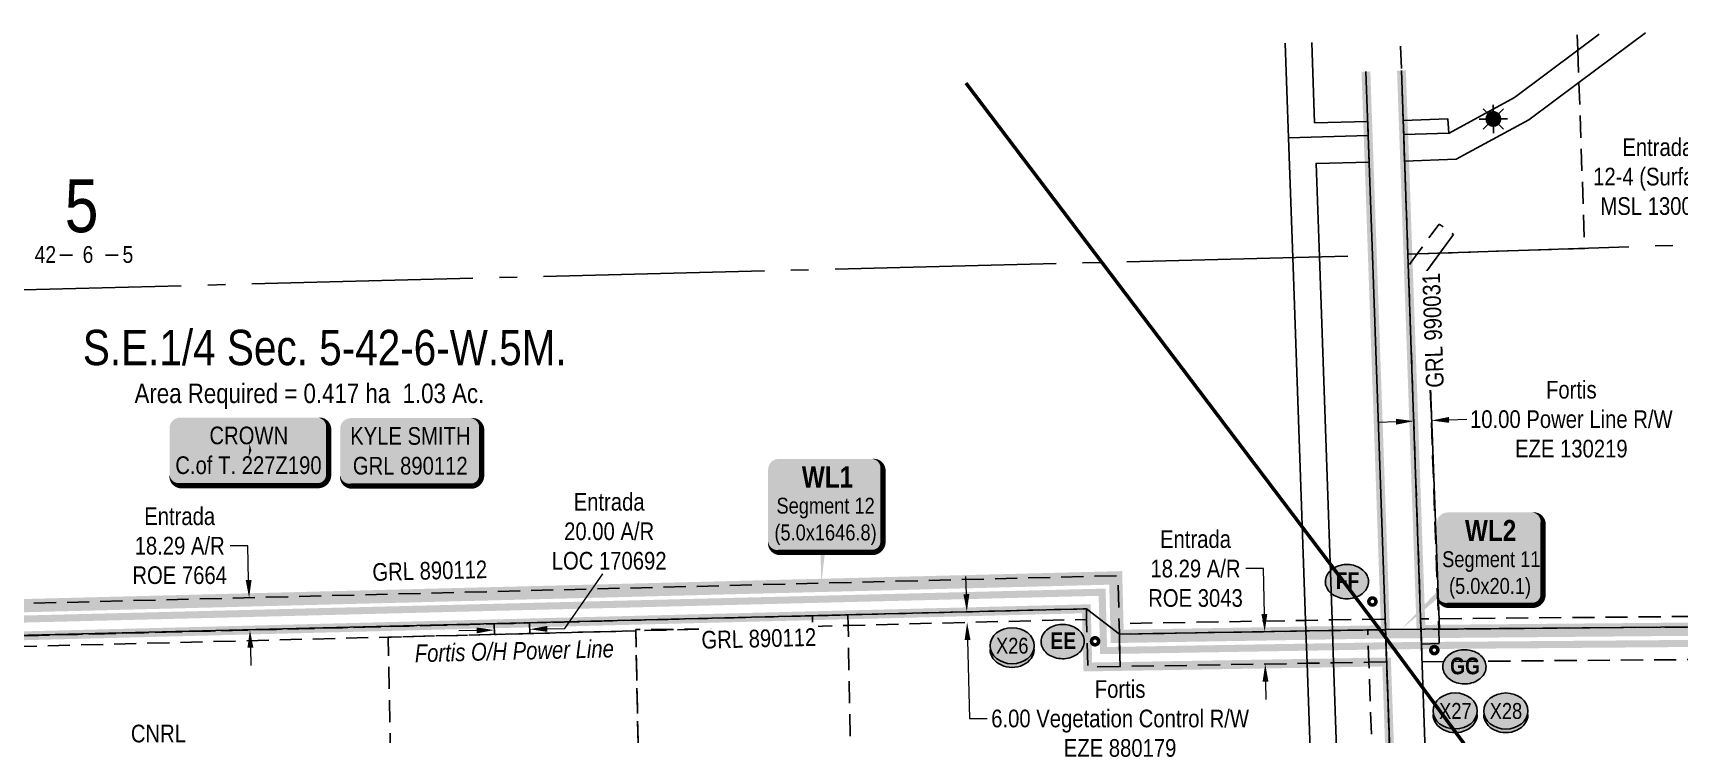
# Model space of a CAD drawing. Extents: x 632269 to 650517, y 5825252 to 5832959.
# Drawn here: x 647098 to 648029, y 5828474 to 5828871 of the extents above; entities that cross this region are included whole.
import ezdxf
from ezdxf.enums import TextEntityAlignment as Align

# ---------------------------------------------------------------- set-up
doc = ezdxf.new("R2010")
doc.units = 0
doc.header["$LTSCALE"] = 5
doc.header["$PDMODE"] = 35
doc.header["$PDSIZE"] = 10
for name, pattern in [('CENTERLINEX3', [5, 2.5, -1, 0.5, -1]), ('DASHDOT2', [12.7, 6.35, -3.175, 0, -3.175]), ('foc-ACCESSROAD', [3.75, 2.5, -1.25]), ('foc-FLOWLINE', [3.75, 2.5, -1.25]), ('foc-QUARTERLINE', [33, 25, -3, 2, -3])]:
    doc.linetypes.add(name, pattern=pattern)
doc.layers.get('Defpoints').update_dxf_attribs({"color": 9})
for name, color, linetype in [('10', 1, 'Continuous'), ('9', 3, 'Continuous'), ('AS-OWNER', 7, 'Continuous'), ('AS-POWER', 104, 'foc-POWER'), ('AS-POWER-T', 104, 'Continuous'), ('AS-ROADS', 254, 'Continuous'), ('AS-WILDLIFE', 131, 'DASHDOT2'), ('C-SYMBOL', 7, 'Continuous'), ('C-WS-S', 8, 'Continuous'), ('CG-NOTES', 7, 'Continuous'), ('F-AR', 190, 'foc-ACCESSROAD'), ('F-EZE', 190, 'foc-FLOWLINE'), ('F-RW', 190, 'Continuous'), ('F-WS', 190, 'foc-ACCESSROAD'), ('L-AREAREQUIRED', 7, 'Continuous'), ('L-SEC', 7, 'Continuous'), ('L-SECLBL', 7, 'Continuous'), ('L-SECQ', 8, 'foc-QUARTERLINE'), ('P-CROSSINGS', 250, 'Continuous'), ('P-PROPOSED-WL1', 10, 'Continuous'), ('P-STATION', 7, 'Continuous')]:
    doc.layers.add(name, color=color, linetype=linetype)
doc.layers.add('AS-TRAPPER BOUNDARY', color=7, linetype='CENTERLINEX3', true_color=0xb85c00, transparency=0.6)
doc.layers.add('AS-TRAPPER-T', color=7, linetype='Continuous', true_color=0xc26100)
doc.layers.add('P-PROPOSED-WL4', color=7, linetype='Continuous', true_color=0x5b5bc8)
for name, color, linetype, lineweight in [('F-AR-T', 190, 'Continuous', 9), ('F-EZE-T', 190, 'Continuous', 9), ('F-RW-T', 190, 'Continuous', 9), ('F-WS-T', 190, 'Continuous', 9)]:
    doc.layers.add(name, color=color, linetype=linetype, lineweight=lineweight)
doc.styles.add('100L', font='ARIALN.TTF', dxfattribs={"height": 11})
doc.styles.add('175L', font='ARIALN.TTF', dxfattribs={"height": 20})
doc.styles.add('80', font='ARIALN.TTF', dxfattribs={"height": 10})
doc.styles.add('80CG', font='ARIALN.TTF', dxfattribs={"height": 10})
doc.styles.add('80L', font='ARIALN.TTF', dxfattribs={"height": 10})
doc.styles.add('BOLD', font='ARIALNB.TTF')
doc.styles.add('Crossing', font='ARIALN.TTF', dxfattribs={"height": 10})
doc.styles.add('foc-LtypeFont', font='ARIALN.TTF', dxfattribs={"height": 7.35})
doc.styles.add('SIMPLEX', font='ARIALN.TTF')
doc.linetypes.add('foc-POWER', pattern='A,6,-1,["P",foc-LtypeFont,S=0.2,R=0,X=-0.625,Y=-0.75],-1.24,4', length=12.24)
doc.dimstyles.new('Compass 5 000', dxfattribs={"dimscale": 5, "dimtxt": 9, "dimasz": 2, "dimexe": 0.2, "dimexo": 0.0625, "dimgap": 0.5, "dimtad": 0, "dimtih": 1, "dimtoh": 1, "dimzin": 0, "dimdsep": 46, "dimtxsty": '80CG', "dimcen": 0.1, "dimse1": 1, "dimse2": 1, "dimclrd": 256, "dimclrt": 256, "dimaunit": 1, "dimadec": 4, "dimazin": 0, "dimtfac": 0.06, "dimtofl": 0, "dimtmove": 0, "dimatfit": 1, "dimfxl": 0.2, "dimtolj": 1, "dimtzin": 0, "dimlwd": -1, "dimarcsym": 0})

# ---------------------------------------------------------------- blocks, each defined once
blk = doc.blocks.new('L-SECLBL')
at = {"layer": '9', "color": 7}
for p, q in [((-5.08, -27.83), (-12.29, -27.83)), ((20.7, -27.83), (13.5, -27.83))]:
    blk.add_line(p, q, dxfattribs=at)
at = {"layer": '10', "color": 2, "style": 'SIMPLEX'}
blk.add_attdef('SEC', text='', height=30, dxfattribs=at).set_placement((0, 0), align=Align.MIDDLE)
at = {"layer": '10', "color": 5, "style": '80L'}
blk.add_attdef('TWP', text='', height=9.5, dxfattribs=at).set_placement((-14.43, -27.37), align=Align.MIDDLE_RIGHT)
blk.add_attdef('RGE', text='', height=9.5, dxfattribs=at).set_placement((3.62, -27.37), align=Align.MIDDLE_CENTER)
blk.add_attdef('MER', text='', height=9.5, dxfattribs=at).set_placement((23.17, -27.37), align=Align.MIDDLE_LEFT)
blk = doc.blocks.new('*D440')
at = {"layer": 'Defpoints', "color": 0, "transparency": 16777216}
for p in [(647879.01, 5828650.39), (647888.97, 5828651.92), (647889.01, 5828650.74)]:
    blk.add_point(p, dxfattribs=at)
at = {"layer": 'F-EZE-T', "transparency": 16777216}
for p, q in [((647868.98, 5828651.22), (647858.98, 5828650.87)), ((647898.96, 5828652.27), (647908.96, 5828652.62))]:
    blk.add_line(p, q, dxfattribs=at)
for points in [[(647868.92, 5828652.88), (647869.04, 5828649.55), (647878.97, 5828651.57)], [(647898.91, 5828653.93), (647899.02, 5828650.6), (647888.97, 5828651.92)]]:
    blk.add_solid(points, dxfattribs=at)
at = {"layer": 'F-EZE-T', "transparency": 16777216, "insert": (647968.1, 5828652.62), "char_height": 10, "attachment_point": 5, "style": '80CG'}
blk.add_mtext('\\A1;Fortis\\P10.00 Power Line R/W\\PEZE 130219', dxfattribs=at)
blk = doc.blocks.new('*D454')
at = {"layer": 'Defpoints', "color": 0, "transparency": 16777216}
for p in [(647624.76, 5828543.62), (647624.91, 5828537.62), (647626.34, 5828537.66)]:
    blk.add_point(p, dxfattribs=at)
at = {"layer": 'F-EZE-T', "transparency": 16777216}
for p, q in [((647625.94, 5828553.65), (647625.68, 5828563.65)), ((647626.6, 5828527.66), (647627.73, 5828483.24)), ((647627.73, 5828483.24), (647637.73, 5828483.24))]:
    blk.add_line(p, q, dxfattribs=at)
for points in [[(647627.6, 5828553.7), (647624.27, 5828553.61), (647626.19, 5828543.66)], [(647628.26, 5828527.7), (647624.93, 5828527.62), (647626.34, 5828537.66)]]:
    blk.add_solid(points, dxfattribs=at)
at = {"layer": 'F-EZE-T', "transparency": 16777216, "insert": (647712.88, 5828483.24), "char_height": 10, "attachment_point": 5, "style": '80CG'}
blk.add_mtext('\\A1;Fortis\\P6.00 Vegetation Control R/W\\PEZE 880179', dxfattribs=at)
blk = doc.blocks.new('*D609')
at = {"layer": 'Defpoints', "color": 0, "transparency": 16777216}
for p in [(647103.85, 5828437.7), (647108.25, 5828431.85), (647096.25, 5828422.84)]:
    blk.add_point(p, dxfattribs=at)
at = {"layer": 'F-RW-T', "transparency": 16777216}
for p, q in [((647111.85, 5828443.71), (647119.84, 5828449.71)), ((647119.84, 5828449.71), (647129.84, 5828449.71)), ((647083.86, 5828422.69), (647075.86, 5828416.68))]:
    blk.add_line(p, q, dxfattribs=at)
for points in [[(647110.85, 5828445.04), (647112.85, 5828442.37), (647103.85, 5828437.7)], [(647082.86, 5828424.02), (647084.86, 5828421.35), (647091.85, 5828428.69)]]:
    blk.add_solid(points, dxfattribs=at)
at = {"layer": 'F-RW-T', "transparency": 16777216, "insert": (647168.93, 5828449.71), "char_height": 10, "attachment_point": 5, "style": '80CG'}
blk.add_mtext('\\A1;CNRL\\P15.00 P/L R/W\\PPlan 074 0938\\PPLA 062793', dxfattribs=at)
blk = doc.blocks.new('*D706')
at = {"layer": 'Defpoints', "color": 0, "transparency": 16777216}
for p in [(647784.32, 5828532.24), (647794.66, 5828532.41), (647784.62, 5828513.94)]:
    blk.add_point(p, dxfattribs=at)
at = {"layer": 'F-RW-T', "transparency": 16777216}
for p, q in [((647794.06, 5828568.08), (647784.06, 5828568.08)), ((647794.49, 5828542.41), (647794.06, 5828568.08)), ((647795.14, 5828504.12), (647795.31, 5828494.12))]:
    blk.add_line(p, q, dxfattribs=at)
for points in [[(647796.16, 5828542.44), (647792.83, 5828542.38), (647794.66, 5828532.41)], [(647796.8, 5828504.15), (647793.47, 5828504.09), (647794.97, 5828514.12)]]:
    blk.add_solid(points, dxfattribs=at)
at = {"layer": 'F-RW-T', "transparency": 16777216, "insert": (647755.53, 5828568.08), "char_height": 10, "attachment_point": 5, "style": '80CG'}
blk.add_mtext('\\A1;Entrada\\P18.29 A/R\\PROE 3043', dxfattribs=at)
blk = doc.blocks.new('*D707')
at = {"layer": 'Defpoints', "color": 0, "transparency": 16777216}
for p in [(647189, 5828550.84), (647220.22, 5828551.63), (647189.46, 5828532.55)]:
    blk.add_point(p, dxfattribs=at)
at = {"layer": 'F-RW-T', "transparency": 16777216}
for p, q in [((647219.47, 5828581.01), (647209.47, 5828581.01)), ((647219.97, 5828561.63), (647219.47, 5828581.01)), ((647220.94, 5828523.35), (647221.19, 5828513.35))]:
    blk.add_line(p, q, dxfattribs=at)
for points in [[(647221.63, 5828561.67), (647218.3, 5828561.59), (647220.22, 5828551.63)], [(647222.61, 5828523.39), (647219.27, 5828523.31), (647220.69, 5828533.35)]]:
    blk.add_solid(points, dxfattribs=at)
at = {"layer": 'F-RW-T', "transparency": 16777216, "insert": (647180.95, 5828581.01), "char_height": 10, "attachment_point": 5, "style": '80CG'}
blk.add_mtext('\\A1;Entrada\\P18.29 A/R\\PROE 7664', dxfattribs=at)
blk = doc.blocks.new('GAS')
h = blk.add_hatch(color=255)
h.dxf.hatch_style = 1
edge = h.paths.add_edge_path()
edge.add_arc((0, 0), 0.9, 0, 360)
for p, q in [((-0.81, 0), (-1.62, 0)), ((-0.57, 0.57), (-1.14, 1.14)), ((0, 0.81), (0, 1.62)), ((0.57, 0.57), (1.14, 1.14)), ((1.62, 0), (0.81, 0)), ((-0.57, -0.57), (-1.14, -1.14)), ((0, -0.81), (0, -1.62)), ((1.14, -1.14), (0.57, -0.57))]:
    blk.add_line(p, q)
blk.add_circle((0, 0), 0.8)
blk = doc.blocks.new('*U738')
h = blk.add_hatch(color=254)
edge = h.paths.add_edge_path()
edge.add_line((-26.5, -34.46), (26.5, -34.46))
edge.add_arc((26.5, -28.46), 6, 270, 360)
edge.add_line((32.5, -28.46), (32.5, 12.5))
edge.add_arc((26.5, 12.5), 6, 0, 90)
edge.add_line((26.5, 18.5), (-26.5, 18.5))
edge.add_arc((-26.5, 12.5), 6, 90, 180)
edge.add_line((-32.5, 12.5), (-32.5, -28.46))
edge.add_arc((-26.5, -28.46), 6, 180, 270)
at = {"color": 1, "true_color": 0xff1414, "flags": 128}
blk.add_lwpolyline([(-26.5, -34.46, 3, 3, 0), (26.5, -34.46, 3, 3, 0.414214), (32.5, -28.46, 3, 3, 0), (32.5, 12.5, 3, 0, 0.414214), (26.5, 18.5, 0, 0, 0), (-26.5, 18.5, 0, 0, 0.414214), (-32.5, 12.5, 0, 0, 0), (-32.5, -28.46, 0, 3, 0.414214)], format="xyseb", close=True, dxfattribs=at)
blk.add_lwpolyline([(-2.41, -51.88, 0, 7.5, 0), (0, 0, 0, 0, 0)], format="xyseb", dxfattribs=at)
at = {"color": 1, "true_color": 0xff1414}
for tag, p, height, style in [('TEMP_AREA_W1_001', (-9.21, 2.24), 12, 'BOLD'), ('ENTER_TEXT_001', (-30.66, -12.93), 9, '80')]:
    blk.add_attdef(tag, p, '', height=height, dxfattribs=dict(at, style=style))
blk = doc.blocks.new('*U739')
h = blk.add_hatch(color=254)
edge = h.paths.add_edge_path()
edge.add_line((-24, -34.12), (24, -34.12))
edge.add_arc((24, -28.12), 6, 270, 360)
edge.add_line((30, -28.12), (30, 12.5))
edge.add_arc((24, 12.5), 6, 0, 90)
edge.add_line((24, 18.5), (-24, 18.5))
edge.add_arc((-24, 12.5), 6, 90, 180)
edge.add_line((-30, 12.5), (-30, -28.12))
edge.add_arc((-24, -28.12), 6, 180, 270)
at = {"layer": 'P-PROPOSED-WL4', "flags": 128}
blk.add_lwpolyline([(-24, -34.12, 3, 3, 0), (24, -34.12, 3, 3, 0.414214), (30, -28.12, 3, 3, 0), (30, 12.5, 3, 0, 0.414214), (24, 18.5, 0, 0, 0), (-24, 18.5, 0, 0, 0.414214), (-30, 12.5, 0, 0, 0), (-30, -28.12, 0, 3, 0.414214)], format="xyseb", close=True, dxfattribs=at)
blk.add_lwpolyline([(-50.35, -47.8, 0, 7.5, 0), (0, 0, 0, 0, 0)], format="xyseb", dxfattribs=at)
at = {"layer": 'P-PROPOSED-WL4'}
for tag, p, height, style in [('TEMP_AREA_W1_001', (-9.21, 2.24), 12, 'BOLD'), ('ENTER_TEXT_001', (-30.66, -12.93), 9, '80')]:
    blk.add_attdef(tag, p, '', height=height, dxfattribs=dict(at, style=style))
blk = doc.blocks.new('AA')
at = {"const_width": 4}
blk.add_lwpolyline([(-1, 0, 1), (1, 0, 1)], format="xyb", close=True, dxfattribs=at)
blk.add_circle((0, 0), 2)
blk = doc.blocks.new('Route_Letters')
h = blk.add_hatch(color=255)
h.dxf.hatch_style = 1
edge = h.paths.add_edge_path()
edge.add_ellipse((-0.12, 0.46), major_axis=(-11.97, 0), ratio=0.789318, start_angle=0, end_angle=360)
at = {"color": 5}
blk.add_open_spline([(-12.34, 0.46), (-12.34, -0.25), (-12.24, -0.97), (-11.72, -2.79), (-11.14, -3.88), (-9.56, -5.81), (-8.54, -6.66), (-6.22, -8.02), (-4.9, -8.54), (-2.12, -9.17), (-0.66, -9.3), (2.22, -9.13), (3.64, -8.84), (6.27, -7.89), (7.48, -7.22), (9.54, -5.6), (10.38, -4.64), (11.6, -2.54), (11.97, -1.4), (12.18, 0.91), (12.02, 2.08), (11.2, 4.3), (10.54, 5.35), (8.8, 7.2), (7.72, 7.99), (5.29, 9.24), (3.93, 9.68), (1.11, 10.18), (-0.35, 10.23), (-3.22, 9.91), (-4.61, 9.55), (-7.16, 8.47), (-8.32, 7.75), (-10.24, 6.02), (-11, 5.02), (-12.05, 2.86), (-12.32, 1.7), (-12.34, 0.52), (-12.34, 0.49), (-12.34, 0.46)], degree=3, knots=[0, 0, 0, 0, 0.219529, 0.219529, 0.575727, 0.575727, 0.931924, 0.931924, 1.288121, 1.288121, 1.644318, 1.644318, 2.000515, 2.000515, 2.356712, 2.356712, 2.712909, 2.712909, 3.069107, 3.069107, 3.425304, 3.425304, 3.781501, 3.781501, 4.137698, 4.137698, 4.493895, 4.493895, 4.850092, 4.850092, 5.20629, 5.20629, 5.562487, 5.562487, 5.918684, 5.918684, 6.274881, 6.274881, 6.283185, 6.283185, 6.283185, 6.283185], dxfattribs=at)
at = {"color": 14, "style": 'BOLD'}
blk.add_attdef('A', text='', height=9.5, dxfattribs=at).set_placement((0.22, 0.98), align=Align.MIDDLE)
blk = doc.blocks.new('*U773')
h = blk.add_hatch(color=59)
edge = h.paths.add_edge_path()
edge.add_line((-39, -20), (39, -20))
edge.add_arc((39, -14), 6, 270, 360)
edge.add_line((45, -14), (45, 12.5))
edge.add_arc((39, 12.5), 6, 0, 90)
edge.add_line((39, 18.5), (-39, 18.5))
edge.add_arc((-39, 12.5), 6, 90, 180)
edge.add_line((-45, 12.5), (-45, -14))
edge.add_arc((-39, -14), 6, 180, 270)
at = {"color": 1, "flags": 128}
blk.add_lwpolyline([(-39, -20, 3, 3, 0), (39, -20, 3, 3, 0.414214), (45, -14, 3, 3, 0), (45, 12.5, 3, 0, 0.414214), (39, 18.5, 0, 0, 0), (-39, 18.5, 0, 0, 0.414214), (-45, 12.5, 0, 0, 0), (-45, -14, 0, 3, 0.414214)], format="xyseb", close=True, dxfattribs=at)
blk.add_lwpolyline([(1.32, -0.1, 0, 7.5, 0), (0, 0, 0, 0, 0)], format="xyseb", dxfattribs=at)
at = {"color": 1, "style": '80'}
blk.add_attdef('ENTER_TEXT_001', (-37.03, -4.99), '', height=10, dxfattribs=at)
blk = doc.blocks.new('*U830')
h = blk.add_hatch(color=59)
edge = h.paths.add_edge_path()
edge.add_line((-34, -20), (34, -20))
edge.add_arc((34, -14), 6, 270, 360)
edge.add_line((40, -14), (40, 12.5))
edge.add_arc((34, 12.5), 6, 0, 90)
edge.add_line((34, 18.5), (-34, 18.5))
edge.add_arc((-34, 12.5), 6, 90, 180)
edge.add_line((-40, 12.5), (-40, -14))
edge.add_arc((-34, -14), 6, 180, 270)
at = {"color": 1, "flags": 128}
blk.add_lwpolyline([(-34, -20, 3, 3, 0), (34, -20, 3, 3, 0.414214), (40, -14, 3, 3, 0), (40, 12.5, 3, 0, 0.414214), (34, 18.5, 0, 0, 0), (-34, 18.5, 0, 0, 0.414214), (-40, 12.5, 0, 0, 0), (-40, -14, 0, 3, 0.414214)], format="xyseb", close=True, dxfattribs=at)
blk.add_lwpolyline([(-23.59, -2.98, 0, 7.5, 0), (0, 0, 0, 0, 0)], format="xyseb", dxfattribs=at)
at = {"color": 1, "style": '80'}
blk.add_attdef('ENTER_TEXT_001', (-37.03, -4.99), '', height=10, dxfattribs=at)
blk = doc.blocks.new('xing2')
h = blk.add_hatch(color=50)
h.dxf.hatch_style = 1
edge = h.paths.add_edge_path()
edge.add_ellipse((0, 0), major_axis=(-12.5, 0), ratio=0.816297, start_angle=0, end_angle=360)
h = blk.add_hatch(color=250)
h.dxf.hatch_style = 1
edge = h.paths.add_edge_path()
edge.add_ellipse((0, -2.05), major_axis=(-12.5, 0), ratio=0.816297, start_angle=0, end_angle=180)
edge.add_line((12.5, -2.05), (12.5, 0))
edge.add_ellipse((0, 0), major_axis=(-12.5, 0), ratio=0.816297, start_angle=0, end_angle=180, ccw=False)
edge.add_line((-12.5, 0), (-12.5, -2.05))
at = {"color": 250}
blk.add_ellipse((0, 0), major_axis=(-12.5, 0), ratio=0.816297, dxfattribs=at)
blk.add_ellipse((0, -2.05), major_axis=(-12.5, 0), ratio=0.816297, start_param=0, end_param=3.141593, dxfattribs=at)
at = {"color": 250, "style": 'Crossing'}
blk.add_attdef('CROSSING', text='', height=9, dxfattribs=at).set_placement((0.09, 0.02), align=Align.MIDDLE_CENTER)
at = {"color": 250, "style": 'Crossing', "flags": 1}
for tag, p in [('OWNER', (0.09, -12.49)), ('DESCRIPTION', (0.09, -25.77)), ('LOCATION', (0.09, -39.3)), ('DWG_REF', (0.09, -52.84))]:
    blk.add_attdef(tag, text='', height=9, dxfattribs=at).set_placement(p, align=Align.MIDDLE_CENTER)

msp = doc.modelspace()

# ---------------------------------------------------------------- hatches: boundary and pattern name
at = {"layer": 'P-PROPOSED-WL1', "linetype": 'Continuous'}
h = msp.add_hatch(color=256, dxfattribs=at)
h.dxf.hatch_style = 1
h.paths.add_polyline_path([(647883.088, 5828533.738), (647893.103, 5828533.825), (648441.582, 5828538.635), (648533.048, 5828541.172), (648689.643, 5828543.355), (648936.168, 5828544.629), (648961.501, 5828544.76), (648974.214, 5828544.826), (649051.068, 5828545.226), (649100.606, 5828544.114), (649110.681, 5828543.023), (649184.702, 5828540.199), (649294.76, 5828639.407), (649488.661, 5828641.036), (649488.775, 5828636.038), (649296.698, 5828634.424), (649186.54, 5828535.127), (649110.317, 5828538.035), (649100.28, 5828539.122), (649051.025, 5828540.228), (648974.24, 5828539.828), (648961.527, 5828539.762), (648936.194, 5828539.63), (648689.69, 5828538.357), (648533.152, 5828536.175), (648441.674, 5828533.637), (647893.147, 5828528.827), (647883.268, 5828528.741)])
h = msp.add_hatch(color=256, dxfattribs=at)
h.dxf.hatch_style = 1
h.paths.add_polyline_path([(646249.232, 5828539.526), (646354.75, 5828540.017), (646364.947, 5828540.062), (646380.487, 5828540.136), (646400.898, 5828540.23), (646815.41, 5828542.194), (646820.254, 5828542.218), (646826.551, 5828542.253), (646832.562, 5828542.285), (646841.291, 5828542.312), (646850.814, 5828542.381), (646856.186, 5828542.444), (647041.51, 5828547.089), (647051.563, 5828547.345), (647062.301, 5828547.618), (647066.564, 5828547.727), (647071.557, 5828547.853), (647081.548, 5828548.107), (647711.618, 5828564.128), (647712.46, 5828531.032), (647817.965, 5828532.806), (647832.966, 5828533.058), (647862.97, 5828533.564), (647863.145, 5828528.568), (647833.05, 5828528.061), (647818.049, 5828527.809), (647707.589, 5828525.951), (647706.749, 5828559.004), (647081.675, 5828543.11), (647071.683, 5828542.856), (647066.692, 5828542.731), (647062.428, 5828542.622), (647051.69, 5828542.349), (647041.635, 5828542.093), (646856.278, 5828537.446), (646850.861, 5828537.383), (646841.317, 5828537.314), (646832.583, 5828537.286), (646826.58, 5828537.255), (646820.278, 5828537.219), (646815.434, 5828537.196), (646400.921, 5828535.232), (646380.51, 5828535.138), (646364.969, 5828535.064), (646354.773, 5828535.018), (646249.466, 5828534.523)])
at = {"layer": 'P-PROPOSED-WL4', "linetype": 'Continuous'}
h = msp.add_hatch(color=256, dxfattribs=at)
h.dxf.hatch_style = 1
h.paths.add_polyline_path([(647863.145, 5828528.567), (647883.268, 5828528.741), (647883.088, 5828533.738), (647862.97, 5828533.564)])

# ---------------------------------------------------------------- linework, layer by layer
at = {"layer": 'AS-POWER', "flags": 128}
for points in [[(647893.561, 5828533.832), (647886.024, 5828736.112), (647901.429, 5828757.155)], [(645278.097, 5827749.623), (645275.196, 5827849.536), (645278.416, 5827869.753), (645262.562, 5828416.032), (645274.376, 5828489.44), (645977.921, 5828522.435), (646078.835, 5828518.654), (646229.942, 5828521.561), (646837.529, 5828524.065), (647693.799, 5828545.378), (647712.46, 5828531.032), (647862.97, 5828533.564), (648441.582, 5828538.635), (648533.048, 5828541.172), (648689.643, 5828543.355), (649051.068, 5828545.226), (649100.606, 5828544.114), (649184.702, 5828540.199), (649294.76, 5828639.407), (649513.959, 5828641.249)], [(647873.837, 5828222.852), (647863.145, 5828528.567)]]:
    msp.add_lwpolyline(points, dxfattribs=at)
at = {"layer": 'AS-ROADS', "const_width": 3.999, "flags": 128}
msp.add_lwpolyline([(649504.108, 5828632.013), (649298.309, 5828630.283), (649188.068, 5828530.911), (649052.038, 5828536.101), (648950.344, 5828535.572), (648431.769, 5828528.83), (647863.497, 5828524.419), (647703.55, 5828521.727), (647702.711, 5828554.75), (646837.394, 5828533.211), (646250.046, 5828530.384), (646229.766, 5828530.706)], dxfattribs=at)
at = {"layer": 'AS-TRAPPER BOUNDARY', "const_width": 4.998, "flags": 128}
msp.add_lwpolyline([(647872.033, 5828849.914), (647883.088, 5828533.738), (648441.582, 5828538.635), (648439.045, 5828630.101), (648530.511, 5828632.638), (648533.048, 5828541.172), (648689.643, 5828543.355), (648936.168, 5828544.629), (649051.068, 5828545.226), (649100.606, 5828544.114), (649110.681, 5828543.023), (649184.702, 5828540.199), (649294.76, 5828639.407), (649488.661, 5828641.036), (649485.194, 5828799.927), (648717.429, 5828774.198)], dxfattribs=at)
msp.add_lwpolyline([(646250.09, 5828521.237), (646279.287, 5827899.479), (647081.69, 5827921.511), (647883.757, 5827943.521), (647863.61, 5828515.272), (647694.636, 5828512.43), (647693.799, 5828545.378), (647062.865, 5828529.337), (646901.923, 5828525.245), (646837.529, 5828524.065), (646404.65, 5828521.975)], close=True, dxfattribs=at)
at = {"layer": 'AS-WILDLIFE', "const_width": 1.999, "flags": 128}
msp.add_lwpolyline([(648254.632, 5827832.073), (648123.938, 5827986), (648100.25, 5828022.5), (648075.75, 5828060.5), (648087.375, 5828168), (648070.313, 5828223.5), (648048.187, 5828278.5), (647856.875, 5828537.5), (647754.375, 5828673), (647625.677, 5828842.879)], dxfattribs=at)
at = {"layer": 'F-AR', "flags": 128}
msp.add_lwpolyline([(647712.46, 5828531.032), (647712.926, 5828512.737), (647694.636, 5828512.43), (647693.951, 5828539.376), (647693.799, 5828545.378), (647558.902, 5828541.942), (647538.895, 5828541.433), (647378.796, 5828537.36), (647358.789, 5828536.851), (647082.155, 5828529.826), (647072.163, 5828529.573), (647067.171, 5828529.446), (647062.865, 5828529.337), (647052.168, 5828529.065), (647042.115, 5828528.808), (646901.923, 5828525.244), (646898.935, 5828525.168), (646895.921, 5828525.092), (646883.777, 5828524.783), (646865.482, 5828524.318), (646859.752, 5828524.173), (646856.938, 5828524.159), (646852.24, 5828524.136), (646846.88, 5828524.11), (646842.182, 5828524.087), (646837.529, 5828524.065), (646404.65, 5828521.975), (646384.239, 5828521.877), (646368.7, 5828521.803), (646358.503, 5828521.754), (646250.09, 5828521.237), (646249.232, 5828539.526), (646354.75, 5828540.017), (646364.947, 5828540.063), (646380.487, 5828540.136), (646400.898, 5828540.23), (646815.41, 5828542.194), (646820.254, 5828542.218), (646826.551, 5828542.253), (646831.395, 5828542.276), (646832.562, 5828542.285), (646837.404, 5828542.343), (646841.291, 5828542.312), (646846.132, 5828542.359), (646850.814, 5828542.381), (646851.349, 5828542.352), (646855.682, 5828542.478), (646856.186, 5828542.444), (647041.51, 5828547.089), (647051.563, 5828547.345), (647061.873, 5828547.608), (647062.301, 5828547.618), (647066.564, 5828547.727), (647071.557, 5828547.853), (647081.549, 5828548.107), (647711.618, 5828564.128), (647712.307, 5828537.034), (647712.46, 5828531.032)], close=True, dxfattribs=at)
at = {"layer": 'F-AR'}
msp.add_lwpolyline([(647378.801, 5828537.362), (647378.934, 5828531.365), (647358.946, 5828530.857), (647358.797, 5828536.853), (647378.801, 5828537.362)], close=True, dxfattribs=at)
at = {"layer": 'F-AR-T'}
msp.add_line((647348.888, 5828533.122), (647338.894, 5828532.901), dxfattribs=at)
at = {"layer": 'F-AR-T', "flags": 128}
msp.add_lwpolyline([(647388.874, 5828534.008), (647398.869, 5828534.229), (647420.267, 5828565.221)], dxfattribs=at)
at = {"layer": 'F-AR-T'}
for points in [[(647348.852, 5828534.788), (647348.925, 5828531.456), (647358.883, 5828533.343)], [(647388.838, 5828535.673), (647388.911, 5828532.342), (647378.88, 5828533.786)]]:
    msp.add_solid(points, dxfattribs=at)
at = {"layer": 'F-EZE', "flags": 128}
for points in [[(647893.384, 5828525.783), (647883.378, 5828525.434), (647883.088, 5828533.738), (647882.881, 5828539.657), (647875.899, 5828739.307), (647880.921, 5828746.166), (647893.316, 5828763.094), (647901.429, 5828757.155), (647893.697, 5828746.593), (647886.024, 5828736.112), (647892.896, 5828539.745), (647893.103, 5828533.825), (647893.384, 5828525.783)], [(647693.799, 5828545.378), (647693.951, 5828539.376), (647559.052, 5828535.948), (647539.046, 5828535.442), (647474.289, 5828533.792), (647438.976, 5828532.89), (647082.351, 5828523.826), (647072.361, 5828523.572), (647067.369, 5828523.446), (647063.05, 5828523.336), (647052.366, 5828523.064), (647052.168, 5828529.065), (647062.865, 5828529.337), (647067.171, 5828529.446), (647072.163, 5828529.573), (647082.155, 5828529.826), (647358.789, 5828536.853), (647378.796, 5828537.362), (647538.895, 5828541.435), (647558.902, 5828541.944), (647693.799, 5828545.378)], [(648441.41, 5828544.639), (648441.582, 5828538.635), (647893.103, 5828533.825), (647883.088, 5828533.738), (647882.881, 5828539.657), (647892.896, 5828539.745), (648441.41, 5828544.639)], [(647862.761, 5828539.566), (647862.97, 5828533.564), (647852.964, 5828533.395), (647832.966, 5828533.058), (647817.965, 5828532.806), (647712.46, 5828531.032), (647712.307, 5828537.034), (647817.755, 5828538.807), (647832.756, 5828539.059), (647862.761, 5828539.566)], [(647873.853, 5828222.377), (647863.853, 5828222.027), (647853.604, 5828515.104), (647852.964, 5828533.395), (647862.97, 5828533.564), (647863.61, 5828515.272), (647873.853, 5828222.377)]]:
    msp.add_lwpolyline(points, close=True, dxfattribs=at)
at = {"layer": 'F-RW'}
for points in [[(648009.989, 5828871.24), (647972.391, 5828843.166), (647944.017, 5828822), (647902.996, 5828799.728), (647873.819, 5828798.721), (647873.295, 5828813.71), (647898.946, 5828814.597), (647935.909, 5828834.666), (647971.753, 5828861.41), (647983.92, 5828870.496)], [(647821.325, 5828865.853), (647822.914, 5828820.374), (647852.912, 5828821.133), (647853.192, 5828813.14), (647808.207, 5828811.868), (647806.335, 5828865.425)]]:
    msp.add_lwpolyline(points, dxfattribs=at)
for points in [[(647898.78, 5828814.587), (647873.295, 5828813.71), (647873.015, 5828821.702), (647898.342, 5828822.561), (647898.78, 5828814.587)], [(647853.192, 5828813.14), (647853.715, 5828798.191), (647823.725, 5828797.403), (647825.572, 5828744.558), (647832.756, 5828539.06), (647832.966, 5828533.059), (647833.606, 5828514.767), (647844.034, 5828216.44), (647844.145, 5828213.259), (647818.03, 5828145.092), (647804.022, 5828150.458), (647829.045, 5828215.858), (647818.604, 5828514.515), (647817.965, 5828532.806), (647817.755, 5828538.808), (647810.577, 5828744.179), (647808.207, 5828811.868), (647853.192, 5828813.14)]]:
    msp.add_lwpolyline(points, close=True, dxfattribs=at)
at = {"layer": 'F-WS'}
msp.add_lwpolyline([(647971.448, 5828870.14), (647971.754, 5828861.405), (647972.392, 5828843.161), (647975.676, 5828749.335), (647893.697, 5828746.593), (647880.921, 5828746.166), (647875.665, 5828745.991), (647873.819, 5828798.721), (647873.295, 5828813.71), (647871.42, 5828867.283)], dxfattribs=at)
at = {"layer": 'F-WS', "flags": 128}
for points in [[(648532.878, 5828547.174), (648533.048, 5828541.172), (648689.643, 5828543.355), (648690.175, 5828525.071), (648533.624, 5828522.881), (648431.864, 5828519.684), (647883.728, 5828515.442), (647883.399, 5828524.859), (647883.378, 5828525.434), (647883.088, 5828533.738), (647893.103, 5828533.825), (648441.582, 5828538.635), (648441.411, 5828544.639), (648439.045, 5828630.101), (648460.288, 5828630.69), (648481.819, 5828631.287), (648530.511, 5828632.638), (648532.878, 5828547.174)], [(647558.902, 5828541.943), (647559.051, 5828535.948), (647561.365, 5828415.889), (647495.282, 5828414.598), (647480.245, 5828414.304), (647441.308, 5828413.543), (647438.976, 5828532.89), (647438.962, 5828533.6), (647474.289, 5828533.799), (647539.045, 5828535.445), (647538.895, 5828541.434), (647558.902, 5828541.943)], [(647358.946, 5828530.856), (647378.934, 5828531.364), (647438.976, 5828532.891), (647441.308, 5828413.543), (647441.699, 5828393.534), (647301.632, 5828390.797), (647298.925, 5828529.329), (647358.946, 5828530.856)], [(647862.97, 5828533.564), (647863.61, 5828515.272), (647853.604, 5828515.104), (647833.606, 5828514.767), (647818.604, 5828514.515), (647712.926, 5828512.737), (647712.46, 5828531.032), (647817.965, 5828532.806), (647832.966, 5828533.059), (647852.964, 5828533.395), (647862.97, 5828533.564)]]:
    msp.add_lwpolyline(points, close=True, dxfattribs=at)
at = {"layer": 'L-SEC'}
for p, q in [((647851.924, 5828849.339), (647855.565, 5828745.317)), ((647872.033, 5828849.914), (647875.669, 5828746.02)), ((647875.669, 5828746.02), (647903.716, 5827944.053)), ((647855.565, 5828745.317), (647883.605, 5827943.517))]:
    msp.add_line(p, q, dxfattribs=at)
at = {"layer": 'L-SECQ'}
for p, q in [((647875.665, 5828745.991), (648648.207, 5828771.879)), ((647056.862, 5828724.993), (647855.565, 5828745.317))]:
    msp.add_line(p, q, dxfattribs=at)

# ---------------------------------------------------------------- block references
at = {"layer": 'C-WS-S', "xscale": 4.998345000000032, "yscale": 4.998345000000032, "zscale": 4.998345000000032, "rotation": 0.08236396073204832}
msp.add_blockref('GAS', (647923.996, 5828822.529), dxfattribs=at)
at = {"layer": 'CG-NOTES'}
ref = msp.add_blockref('*U738', (647546.281, 5828611.691), dxfattribs=dict(at, xscale=0.9990826203757268, yscale=0.9990826203757268, zscale=0.9990826203757268))
ref.add_attrib('TEMP_AREA_W1_001', 'WL1', (647532.881, 5828613.933), dxfattribs={"layer": '0', "color": 1, "true_color": 0xff1414, "height": 11.989, "style": 'BOLD'})
ref.add_attrib('ENTER_TEXT_001', 'Segment 12', (647518.545, 5828599.226), dxfattribs={"layer": '0', "color": 1, "true_color": 0xff1414, "height": 8.9917, "style": '80'})
ref.add_attrib('ENTER_TEXT_002', '(5.0x1646.8)', (647517.361, 5828584.087), dxfattribs={"layer": '0', "color": 1, "true_color": 0xff1414, "height": 8.99174, "style": '80'})
ref = msp.add_blockref('*U739', (647922.128, 5828581.412), dxfattribs=dict(at, xscale=0.9993741078217456, yscale=0.9993741078217456, zscale=0.9993741078217456))
ref.add_attrib('TEMP_AREA_W1_001', 'WL2', (647907.952, 5828583.654), dxfattribs={"layer": 'P-PROPOSED-WL4', "height": 11.9925, "style": 'BOLD'})
ref.add_attrib('ENTER_TEXT_001', 'Segment 11', (647895.065, 5828568.943), dxfattribs={"layer": 'P-PROPOSED-WL4', "height": 8.9944, "style": '80'})
ref.add_attrib('ENTER_TEXT_002', '(5.0x20.1)', (647898.931, 5828553.799), dxfattribs={"layer": 'P-PROPOSED-WL4', "height": 8.9944, "style": '80'})
at = {"layer": 'L-SECLBL'}
msp.add_blockref('L-SECLBL', (647125.472, 5828773.241), dxfattribs=at).add_auto_attribs({'SEC': '5', 'TWP': '42', 'RGE': '6', 'MER': '5'})
at = {"layer": 'P-CROSSINGS', "color": 4, "xscale": 0.999675, "yscale": 0.999675, "zscale": 0.999675}
for p, values in [((647651.788, 5828524.479), {'CROSSING': 'X26'}), ((647902.422, 5828487.552), {'CROSSING': 'X27'}), ((647931.044, 5828487.531), {'CROSSING': 'X28'})]:
    msp.add_blockref('xing2', p, dxfattribs=at).add_auto_attribs(values)
at = {"layer": 'P-STATION'}
ref = msp.add_blockref('Route_Letters', (647841.297, 5828560.278), dxfattribs=dict(at, xscale=0.9993181160249874, yscale=0.9993181160249874, zscale=0.9993181160249874))
ref.add_attrib('A', 'FF', dxfattribs={"layer": '0', "color": 170, "height": 9.4935, "style": 'BOLD'}).set_placement((647841.521, 5828561.253), align=Align.MIDDLE)
at = {"layer": 'P-STATION', "xscale": 0.9993181160249874, "yscale": 0.9993181160249874, "zscale": 0.9993181160249874}
for p in [(647855.593, 5828549.486), (647698.726, 5828526.989), (647890.611, 5828521.99)]:
    msp.add_blockref('AA', p, dxfattribs=at)
at = {"layer": 'P-STATION'}
ref = msp.add_blockref('Route_Letters', (647680.499, 5828526.355), dxfattribs=dict(at, xscale=0.9993181160249874, yscale=0.9993181160249874, zscale=0.9993181160249874))
ref.add_attrib('A', 'EE', dxfattribs={"layer": '0', "color": 170, "height": 9.4935, "style": 'BOLD'}).set_placement((647680.723, 5828527.33), align=Align.MIDDLE)
ref = msp.add_blockref('Route_Letters', (647907.76, 5828512.071), dxfattribs=dict(at, xscale=0.9993181160249874, yscale=0.9993181160249874, zscale=0.9993181160249874))
ref.add_attrib('A', 'GG', dxfattribs={"layer": '0', "color": 170, "height": 9.4935, "style": 'BOLD'}).set_placement((647907.984, 5828513.046), align=Align.MIDDLE)

# ---------------------------------------------------------------- texts
at = {"layer": 'C-SYMBOL', "color": 3, "style": '175L'}
msp.add_text('S.E.1/4 Sec. 5-42-6-W.5M.', height=19.9935, dxfattribs=at).set_placement((647263.014, 5828677.229), align=Align.BOTTOM_CENTER)
at = {"layer": 'F-AR-T', "insert": (647423.869, 5828589.168), "char_height": 9.99675, "attachment_point": 5, "style": '80CG'}
msp.add_mtext('\\A1;Entrada\\P20.00 A/R\\PLOC 170692', dxfattribs=at)
at = {"layer": 'L-AREAREQUIRED', "color": 5, "insert": (647254.34, 5828672.781), "char_height": 10.99643, "width": 198.86502, "attachment_point": 2, "style": '100L', "bg_fill": 3, "box_fill_scale": 1.15, "bg_fill_color": 256, "bg_fill_true_color": 256, "bg_fill_transparency": 0}
msp.add_mtext('Area Required = 0.417 ha  1.03 Ac.', dxfattribs=at)

# ---------------------------------------------------------------- dimensions: what is measured, and where the dimension line sits
at = {"layer": 'F-EZE-T', "color": 3}
dim = msp.add_linear_dim(base=(647626.343, 5828537.658), p1=(647624.761, 5828543.62), p2=(647624.914, 5828537.622), angle=271.45593, text='Fortis\\P6.00 Vegetation Control R/W\\PEZE 880179', dimstyle='Compass 5 000', dxfattribs=at)
dim.commit()
dim.dimension.update_dxf_attribs({"geometry": '*D454', "text_midpoint": (647712.88, 5828483.238), "dimtype": 161})
at = {"layer": 'F-RW-T'}
for base, p1, p2, angle, text, picture, middle in [((647220.221, 5828551.633), (647189.465, 5828532.552), (647189, 5828550.839), 91.456554, 'Entrada\\P18.29 A/R\\PROE 7664', '*D707', (647180.951, 5828581.006)), ((647794.663, 5828532.414), (647784.624, 5828513.943), (647784.317, 5828532.24), 90.963301, 'Entrada\\P18.29 A/R\\PROE 3043', '*D706', (647755.526, 5828568.084))]:
    dim = msp.add_linear_dim(base=base, p1=p1, p2=p2, angle=angle, text=text, dimstyle='Compass 5 000', dxfattribs=at)
    dim.commit()
    dim.dimension.update_dxf_attribs({"geometry": picture, "text_midpoint": middle, "dimtype": 161})
dim = msp.add_aligned_dim(p1=(647096.252, 5828422.836), p2=(647108.249, 5828431.846), distance=7.322, text='CNRL\\P15.00 P/L R/W\\PPlan 074 0938\\PPLA 062793', dimstyle='Compass 5 000', dxfattribs=at)
dim.commit()
dim.dimension.update_dxf_attribs({"geometry": '*D609', "text_midpoint": (647168.927, 5828449.711)})

# ---------------------------------------------------------------- next in the draw order: block references
ref = msp.add_blockref('*U773', (647220.2, 5828635.051), dxfattribs=dict(xscale=0.999675, yscale=0.999675, zscale=0.999675))
ref.add_attrib('ENTER_TEXT_001', 'CROWN', (647197.8, 5828638.472), dxfattribs={"color": 1, "height": 9.9968, "style": '80'})
ref.add_attrib('ENTER_TEXT_002', 'C.of T. 227Z190', (647178.481, 5828621.634), dxfattribs={"color": 1, "height": 9.99675, "style": '80'})
at = {"layer": 'AS-OWNER'}
ref = msp.add_blockref('*U830', (647311.737, 5828634.766), dxfattribs=dict(at, xscale=0.999675, yscale=0.999675, zscale=0.999675))
ref.add_attrib('ENTER_TEXT_001', 'KYLE SMITH', (647277.4, 5828638.187), dxfattribs={"layer": '0', "color": 1, "height": 9.9968, "style": '80'})
ref.add_attrib('ENTER_TEXT_002', 'GRL 890112', (647278.904, 5828621.348), dxfattribs={"layer": '0', "color": 1, "height": 9.9968, "style": '80'})

# ---------------------------------------------------------------- next in the draw order: texts
at = {"layer": 'AS-TRAPPER-T', "char_height": 9.99669, "width": 64.43746, "attachment_point": 5, "style": '80CG', "bg_fill": 3, "box_fill_scale": 1.15, "bg_fill_color": 256, "bg_fill_true_color": 256, "bg_fill_transparency": 0}
for s, insert, rotation in [('\\A1;GRL 990031', (647889.941, 5828702.911), 91.994509), ('\\A1;GRL 890112', (647508.526, 5828528.518), 1.457479)]:
    msp.add_mtext(s, dxfattribs=dict(at, insert=insert, rotation=rotation))
at = {"layer": 'F-WS-T', "insert": (648017.031, 5828789.869), "char_height": 9.99669, "width": 72.60666, "attachment_point": 5, "style": '80CG', "bg_fill": 2}
msp.add_mtext('\\A1;Entrada\\P12-4 (Surface)\\PMSL 130070', dxfattribs=at)

# ---------------------------------------------------------------- next in the draw order: linework, layer by layer
at = {"layer": 'AS-TRAPPER BOUNDARY', "const_width": 4.998, "flags": 128}
msp.add_lwpolyline([(646840.503, 5828837.847), (646850.814, 5828542.381), (646856.186, 5828542.444), (647041.51, 5828547.089), (647062.301, 5828547.618), (647711.618, 5828564.128), (647712.46, 5828531.032), (647862.97, 5828533.564), (647855.565, 5828745.317), (647851.924, 5828849.339)], dxfattribs=at)

# ---------------------------------------------------------------- next in the draw order: dimensions: what is measured, and where the dimension line sits
at = {"layer": 'F-EZE-T', "color": 3}
dim = msp.add_aligned_dim(p1=(647879.014, 5828650.388), p2=(647889.011, 5828650.738), distance=1.18, text='Fortis\\P10.00 Power Line R/W\\PEZE 130219', dimstyle='Compass 5 000', dxfattribs=at)
dim.commit()
dim.dimension.update_dxf_attribs({"geometry": '*D440', "text_midpoint": (647968.095, 5828652.617)})

# ---------------------------------------------------------------- next in the draw order: texts
at = {"layer": 'AS-POWER-T', "insert": (647370.225, 5828521.444), "char_height": 9.99669, "width": 112.47067, "attachment_point": 5, "rotation": 1.425847, "style": '80CG', "bg_fill": 3, "box_fill_scale": 1.15, "bg_fill_color": 256, "bg_fill_true_color": 256, "bg_fill_transparency": 0}
msp.add_mtext('\\A1;{\\fArial Narrow|b0|i1|c0|p34;Fortis O/H Power Line}', dxfattribs=at)
at = {"layer": 'AS-TRAPPER-T', "insert": (647322.394, 5828566.871), "char_height": 9.99669, "width": 64.43746, "attachment_point": 5, "rotation": 1.457479, "style": '80CG', "bg_fill": 3, "box_fill_scale": 1.15, "bg_fill_color": 256, "bg_fill_true_color": 256, "bg_fill_transparency": 0}
msp.add_mtext('\\A1;GRL 890112', dxfattribs=at)

doc.saveas('drawing.dxf')
